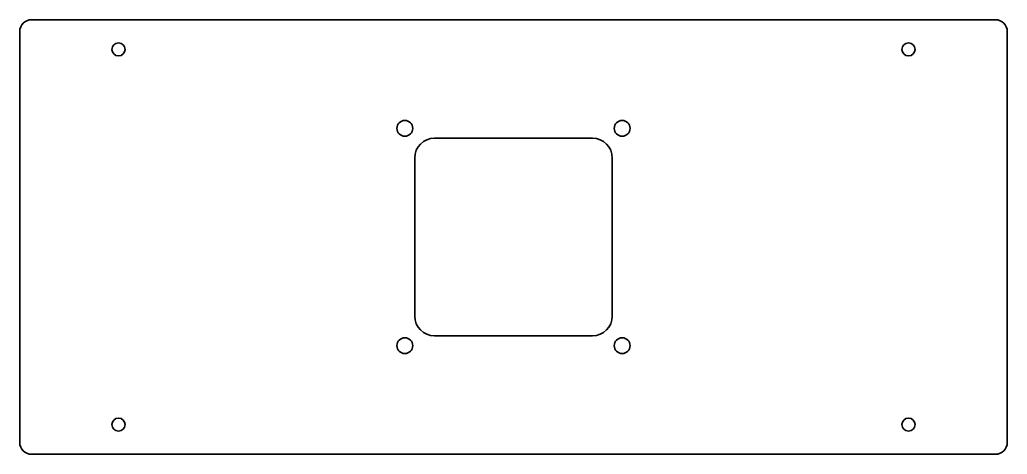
# Model space of a CAD drawing. Header units: inches. Extents: x 0 to 500, y 0 to 220.
import ezdxf

# ---------------------------------------------------------------- set-up
doc = ezdxf.new("R2010")
doc.units = ezdxf.units.IN
doc.header["$MEASUREMENT"] = 0
doc.layers.add('SIMUMAK Visible (ISO)', color=7, linetype='Continuous', lineweight=35)

# ---------------------------------------------------------------- blocks, each defined once
blk = doc.blocks.new('FRONTPANEL')
at = {"layer": 'SIMUMAK Visible (ISO)'}
for p, q in [((6, 220), (494, 220)), ((0, 6), (0, 214)), ((500, 214), (500, 6)), ((210, 160), (290, 160)), ((200, 70), (200, 150)), ((300, 150), (300, 70)), ((290, 60), (210, 60)), ((494, 0), (6, 0))]:
    blk.add_line(p, q, dxfattribs=at)
for centre, radius in [((50, 205), 3.3), ((450, 205), 3.3), ((195, 165), 4), ((305, 165), 4), ((195, 55), 4), ((305, 55), 4), ((50, 15), 3.3), ((450, 15), 3.3)]:
    blk.add_circle(centre, radius, dxfattribs=at)
at = {"layer": 'SIMUMAK Visible (ISO)', "extrusion": (0, 0, -1)}
for centre, start, end in [((-6, 214), 0, 90), ((-494, 214), 90, 180), ((-6, 6), 270, 360), ((-494, 6), 180, 270)]:
    blk.add_arc(centre, 6, start, end, dxfattribs=at)
at = {"layer": 'SIMUMAK Visible (ISO)'}
for centre, start, end in [((210, 150), 90, 180), ((290, 150), 0, 90), ((210, 70), 180, 270), ((290, 70), 270, 0)]:
    blk.add_arc(centre, 10, start, end, dxfattribs=at)

msp = doc.modelspace()

# ---------------------------------------------------------------- block references
msp.add_blockref('FRONTPANEL', (0, 0))

doc.saveas('drawing.dxf')
